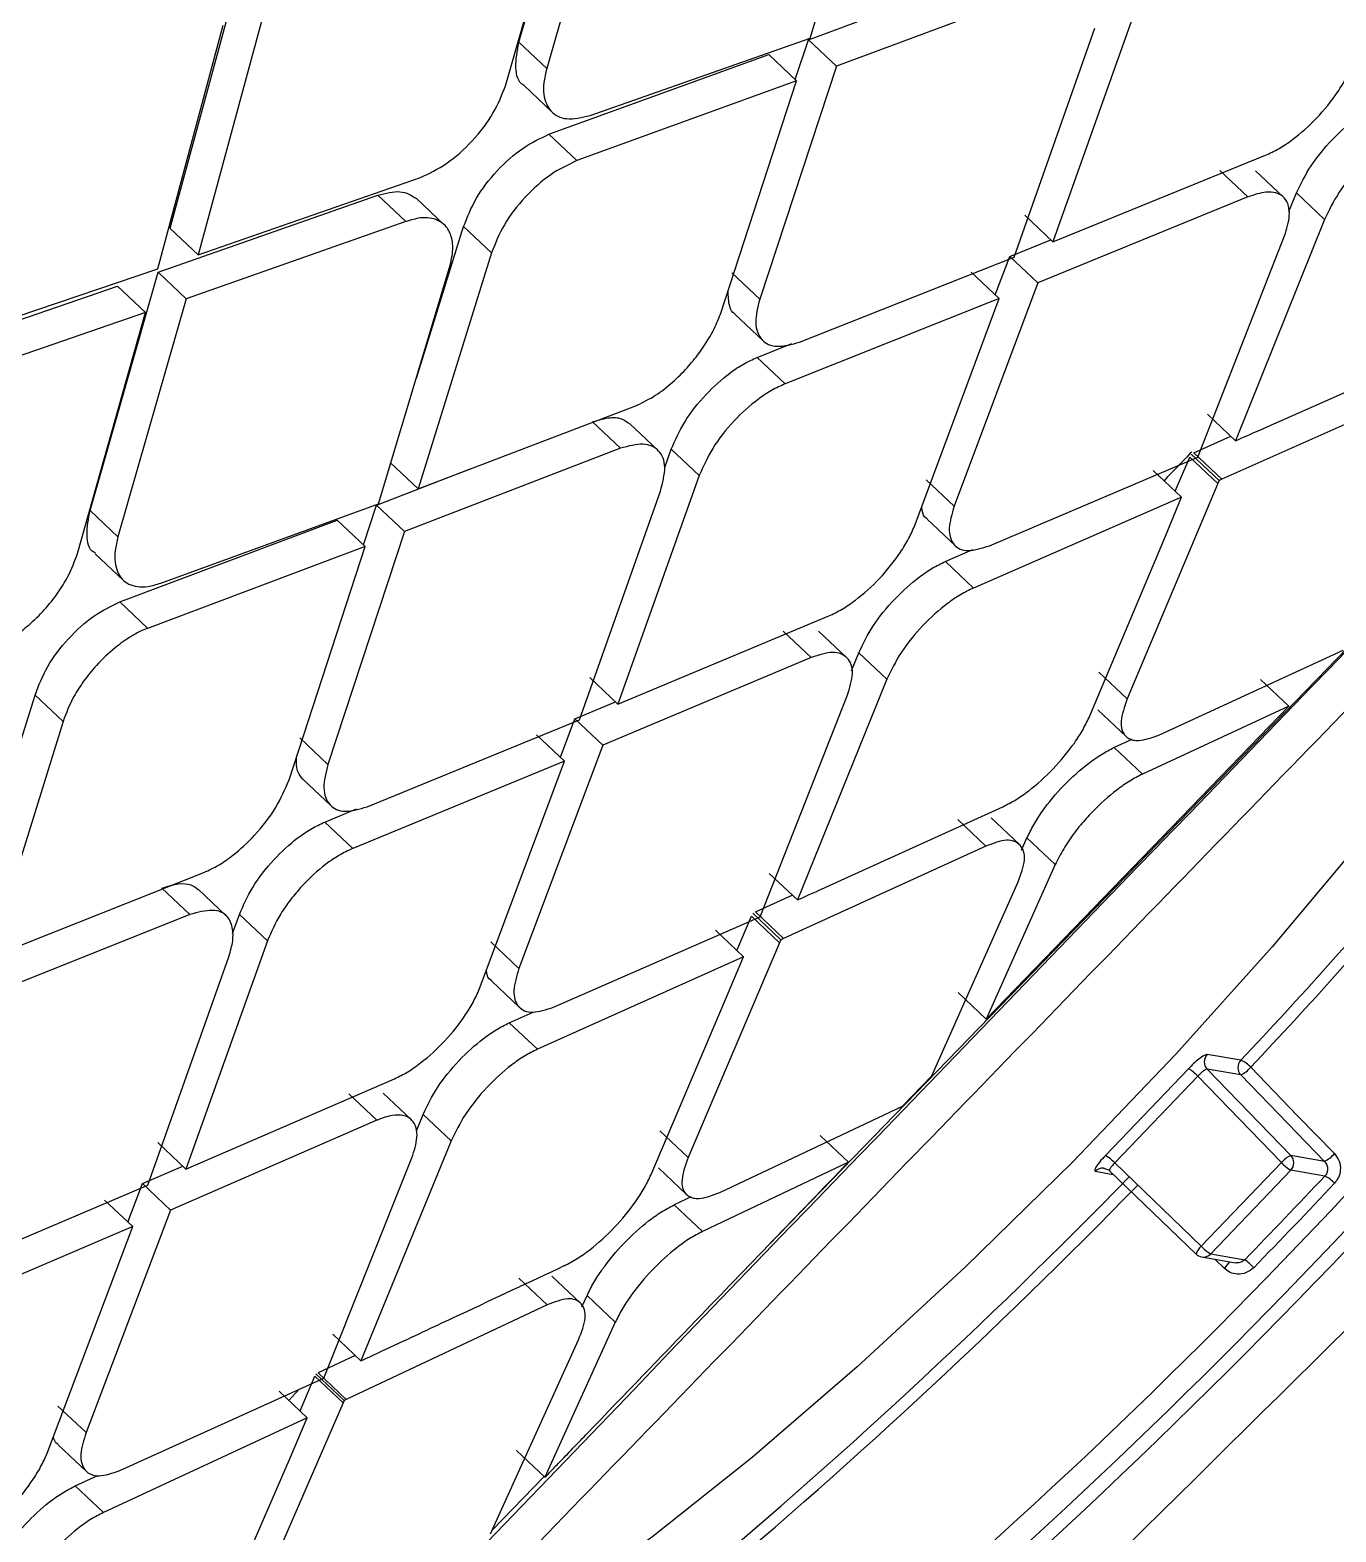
# Model space of a CAD drawing. Extents: x 400 to 501, y 484 to 634.
# Drawn here: x 411.596 to 412.33, y 582.999 to 583.843 of the extents above; entities that cross this region are included whole.
import ezdxf

# ---------------------------------------------------------------- set-up
doc = ezdxf.new("R2010")
doc.units = 0
doc.header["$MEASUREMENT"] = 0
doc.layers.add('DIM', color=3, linetype='Continuous')
doc.layers.add('GEOMETRY', color=3, linetype='Continuous', lineweight=25)

# ---------------------------------------------------------------- blocks, each defined once
blk = doc.blocks.new('2026 GRANDEE')
at = {"layer": 'GEOMETRY', "ltscale": 16}
for p, q in [((-37.44921, -12.68529), (-38.4136, -13.67999)), ((-38.55394, -13.0038), (-38.51543, -12.87023)), ((-38.39011, -13.00159), (-38.34998, -12.86897)), ((-38.49971, -12.88507), (-38.53823, -13.01863)), ((-38.56129, -13.02784), (-38.52267, -12.89272)), ((-38.39109, -13.00248), (-38.26843, -12.95681)), ((-38.74992, -13.10842), (-38.71291, -12.97179)), ((-38.25272, -12.97165), (-38.37538, -13.01733)), ((-38.69718, -12.98664), (-38.7342, -13.12327)), ((-38.20799, -12.9875), (-38.2537, -13.11592)), ((-38.75697, -13.1311), (-38.72024, -12.9942)), ((-38.2755, -13.12466), (-38.23006, -12.99598)), ((-38.53824, -13.01863), (-38.55394, -13.0038)), ((-38.5139, -13.045), (-38.39011, -13.00159)), ((-38.39847, -13.02485), (-38.3911, -13.00248)), ((-38.37538, -13.01732), (-38.39107, -13.00251)), ((-38.537, -13.05554), (-38.41346, -13.0107)), ((-38.39774, -13.02554), (-38.41346, -13.0107)), ((-38.39774, -13.02554), (-38.52129, -13.07038)), ((-38.44059, -13.15666), (-38.39775, -13.02554)), ((-38.37538, -13.01733), (-38.41851, -13.14819)), ((-38.55097, -13.02823), (-38.53524, -13.04308)), ((-38.52129, -13.07038), (-38.53698, -13.05556)), ((-38.2537, -13.11592), (-38.13409, -13.06735)), ((-38.14396, -13.09075), (-38.15972, -13.07586)), ((-38.12404, -13.09087), (-38.13976, -13.07602)), ((-38.7342, -13.12327), (-38.60917, -13.07983)), ((-38.75679, -13.13311), (-38.63322, -13.08983)), ((-38.61751, -13.10467), (-38.63322, -13.08983)), ((-38.59588, -13.10641), (-38.61151, -13.09166)), ((-38.14396, -13.09075), (-38.26215, -13.13909)), ((-38.12093, -13.09904), (-38.1167, -13.08855)), ((-38.10092, -13.10345), (-38.11669, -13.08855)), ((-38.2537, -13.11592), (-38.26944, -13.10105)), ((-38.7342, -13.12327), (-38.74992, -13.10843)), ((-38.61751, -13.10467), (-38.74106, -13.14796)), ((-38.61151, -13.19262), (-38.58498, -13.10745)), ((-38.56927, -13.12228), (-38.58497, -13.10746)), ((-38.10092, -13.10345), (-38.15096, -13.22778)), ((-38.2779, -13.12422), (-38.25488, -13.1148)), ((-38.17216, -13.23709), (-38.12339, -13.11263)), ((-38.56927, -13.12228), (-38.61056, -13.25487)), ((-38.39604, -13.17234), (-38.2755, -13.12466)), ((-38.28602, -13.14589), (-38.2779, -13.12422)), ((-38.26215, -13.1391), (-38.27787, -13.12425)), ((-38.88275, -13.17384), (-38.75697, -13.1311)), ((-38.79502, -13.26694), (-38.75679, -13.13311)), ((-38.74106, -13.14796), (-38.75676, -13.13313)), ((-38.63275, -13.26325), (-38.59282, -13.13045)), ((-38.4185, -13.14819), (-38.43422, -13.13335)), ((-38.28391, -13.14788), (-38.29966, -13.13301)), ((-38.90501, -13.18397), (-38.77951, -13.14098)), ((-38.76379, -13.15582), (-38.77951, -13.14098)), ((-38.26215, -13.1391), (-38.30916, -13.26464)), ((-38.74106, -13.14796), (-38.7793, -13.28178)), ((-38.28391, -13.14788), (-38.40418, -13.19582)), ((-38.33111, -13.27489), (-38.28391, -13.14788)), ((-38.76379, -13.15582), (-38.88928, -13.19883)), ((-38.80212, -13.29121), (-38.76379, -13.15582)), ((-38.43252, -13.15658), (-38.41672, -13.17149)), ((-38.41991, -13.18096), (-38.40038, -13.17318)), ((-38.12818, -13.21773), (-38.03457, -13.17618)), ((-38.41989, -13.18098), (-38.40418, -13.19582)), ((-38.04401, -13.19842), (-38.15859, -13.24948)), ((-38.61056, -13.25487), (-38.48877, -13.20837)), ((-38.51243, -13.21719), (-38.49671, -13.23204)), ((-38.47582, -13.23308), (-38.49165, -13.21814)), ((-38.15096, -13.22778), (-38.16677, -13.21285)), ((-38.17441, -13.23455), (-38.15361, -13.22527)), ((-38.49671, -13.23204), (-38.61822, -13.27881)), ((-38.4719, -13.24292), (-38.46821, -13.23256)), ((-38.45247, -13.24742), (-38.4682, -13.23257)), ((-38.16021, -13.2502), (-38.176, -13.23529)), ((-38.15859, -13.24948), (-38.17438, -13.23457)), ((-38.63394, -13.26396), (-38.58068, -13.24346)), ((-38.61056, -13.25487), (-38.62628, -13.24003)), ((-38.28926, -13.28682), (-38.17216, -13.23709)), ((-38.18137, -13.25955), (-38.19719, -13.24462)), ((-38.18487, -13.25624), (-38.17675, -13.23698)), ((-38.16093, -13.25192), (-38.17674, -13.23698)), ((-38.45247, -13.24742), (-38.4982, -13.37582)), ((-38.30916, -13.26464), (-38.32493, -13.24975)), ((-38.16093, -13.25192), (-38.21194, -13.37294)), ((-38.15859, -13.24948), (-38.16021, -13.2502)), ((-38.51981, -13.38475), (-38.47436, -13.25609)), ((-38.18137, -13.25955), (-38.29835, -13.3106)), ((-38.19136, -13.28369), (-38.18137, -13.25955)), ((-38.7793, -13.28178), (-38.79501, -13.26694)), ((-38.75528, -13.30785), (-38.63275, -13.26325)), ((-38.6413, -13.28634), (-38.63394, -13.26396)), ((-38.61822, -13.2788), (-38.63391, -13.26399)), ((-38.77836, -13.31841), (-38.65608, -13.27238)), ((-38.61822, -13.27881), (-38.66128, -13.40972)), ((-38.64036, -13.28722), (-38.65608, -13.27238)), ((-38.32438, -13.27189), (-38.30861, -13.28678)), ((-38.64036, -13.28722), (-38.76265, -13.33326)), ((-38.68314, -13.41842), (-38.64036, -13.28722)), ((-38.23291, -13.38247), (-38.19136, -13.28369)), ((-38.79213, -13.29129), (-38.77638, -13.30616)), ((-38.31414, -13.29569), (-38.29875, -13.28897)), ((-38.31412, -13.2957), (-38.29835, -13.3106)), ((-38.76264, -13.33325), (-38.77834, -13.31843)), ((-38.4982, -13.37582), (-38.37964, -13.32627)), ((-38.38952, -13.34965), (-38.40529, -13.33476)), ((-38.36972, -13.34966), (-38.3855, -13.33477)), ((-38.19367, -13.39313), (-38.09053, -13.34552)), ((-38.38952, -13.34965), (-38.50667, -13.39898)), ((-38.36692, -13.35712), (-38.36279, -13.34695)), ((-38.347, -13.36187), (-38.36279, -13.34696)), ((-38.4982, -13.37582), (-38.51396, -13.36094)), ((-38.347, -13.36187), (-38.39731, -13.48594)), ((-38.21194, -13.37294), (-38.22778, -13.35798)), ((-38.12109, -13.37708), (-38.13697, -13.36209)), ((-38.84321, -13.42639), (-38.82591, -13.37073)), ((-38.81019, -13.38557), (-38.8259, -13.37073)), ((-38.41833, -13.49542), (-38.36929, -13.37123)), ((-38.52243, -13.3841), (-38.49962, -13.37449)), ((-38.29108, -13.55299), (-38.12109, -13.37708)), ((-38.22836, -13.37906), (-38.21251, -13.39403)), ((-38.12109, -13.37708), (-38.20332, -13.41518)), ((-38.81019, -13.38557), (-38.85141, -13.51823)), ((-38.63918, -13.43354), (-38.51981, -13.38475)), ((-38.53058, -13.40573), (-38.52244, -13.3841)), ((-38.50668, -13.39898), (-38.52241, -13.38412)), ((-38.66128, -13.40972), (-38.67701, -13.39488)), ((-38.52823, -13.40795), (-38.54399, -13.39307)), ((-38.20933, -13.39564), (-38.21919, -13.4002)), ((-38.50668, -13.39898), (-38.55387, -13.52436)), ((-38.21919, -13.4002), (-38.20332, -13.41518)), ((-38.52823, -13.40795), (-38.64733, -13.457)), ((-38.57561, -13.5348), (-38.52824, -13.40795)), ((-38.67543, -13.41798), (-38.65961, -13.43292)), ((-38.66307, -13.44214), (-38.64518, -13.43477)), ((-38.3747, -13.47571), (-38.28182, -13.43349)), ((-38.64732, -13.457), (-38.66305, -13.44215)), ((-38.29133, -13.45567), (-38.30719, -13.4407)), ((-38.27248, -13.45479), (-38.28834, -13.43981)), ((-38.29133, -13.45567), (-38.40504, -13.50758)), ((-38.27128, -13.45795), (-38.26824, -13.45109)), ((-38.25237, -13.46607), (-38.26824, -13.45109)), ((-38.85141, -13.51823), (-38.73095, -13.47047)), ((-38.39731, -13.48594), (-38.41314, -13.47099)), ((-38.25237, -13.46607), (-38.29108, -13.55299)), ((-38.73889, -13.49413), (-38.75463, -13.47928)), ((-38.71843, -13.49477), (-38.7341, -13.47998)), ((-38.32168, -13.58469), (-38.27321, -13.47573)), ((-38.42087, -13.49263), (-38.40022, -13.48319)), ((-38.73889, -13.49413), (-38.85906, -13.54217)), ((-38.71484, -13.50468), (-38.71104, -13.49405)), ((-38.69529, -13.50892), (-38.71102, -13.49406)), ((-38.53437, -13.54615), (-38.41833, -13.49542)), ((-38.43138, -13.51426), (-38.42317, -13.49504)), ((-38.40734, -13.50999), (-38.42314, -13.49506)), ((-38.40663, -13.5083), (-38.42243, -13.49338)), ((-38.40504, -13.50758), (-38.42085, -13.49266)), ((-38.4276, -13.51782), (-38.44344, -13.50287)), ((-38.69529, -13.50892), (-38.74119, -13.63716)), ((-38.55387, -13.52436), (-38.56965, -13.50946)), ((-38.40734, -13.50999), (-38.45881, -13.63061)), ((-38.40504, -13.50758), (-38.40663, -13.5083)), ((-38.76256, -13.64631), (-38.71694, -13.51781)), ((-38.4276, -13.51782), (-38.54352, -13.56987)), ((-38.43764, -13.54183), (-38.4276, -13.51782)), ((-38.56926, -13.53144), (-38.55348, -13.54634)), ((-38.29108, -13.55299), (-38.30698, -13.53798)), ((-38.55933, -13.55494), (-38.54593, -13.54892)), ((-38.47959, -13.64031), (-38.43764, -13.54183)), ((-38.54352, -13.56986), (-38.55931, -13.55495)), ((-38.14799, -13.57603), (-38.16688, -13.57273)), ((-38.17745, -13.58077), (-38.22416, -13.6295)), ((-38.11984, -13.62953), (-38.1669, -13.581)), ((-38.14801, -13.5843), (-38.1669, -13.581)), ((-38.74119, -13.63716), (-38.62388, -13.58643)), ((-38.33816, -13.60177), (-38.32168, -13.58469)), ((-38.17218, -13.58502), (-38.21889, -13.63375)), ((-38.12513, -13.63355), (-38.17218, -13.58502)), ((-38.6338, -13.60977), (-38.64959, -13.59486)), ((-38.61436, -13.60945), (-38.63015, -13.59454)), ((-38.61156, -13.61567), (-38.60776, -13.60642)), ((-38.59195, -13.62135), (-38.60776, -13.60642)), ((-38.44099, -13.65038), (-38.33816, -13.60177)), ((-38.6338, -13.60977), (-38.74971, -13.66027)), ((-38.45881, -13.63061), (-38.47467, -13.61563)), ((-38.74119, -13.63716), (-38.75696, -13.62227)), ((-38.59195, -13.62135), (-38.64272, -13.745)), ((-38.36866, -13.63336), (-38.38455, -13.61835)), ((-38.66352, -13.75468), (-38.61401, -13.63092)), ((-38.36866, -13.63336), (-38.45074, -13.67233)), ((-38.10093, -13.63283), (-38.11984, -13.62953)), ((-38.76549, -13.64537), (-38.74291, -13.63553)), ((-38.47546, -13.63651), (-38.45958, -13.6515)), ((-38.22982, -13.63839), (-38.21976, -13.64015)), ((-38.22525, -13.63662), (-38.22184, -13.63771)), ((-38.22515, -13.63663), (-38.22469, -13.63669)), ((-38.22187, -13.63812), (-38.17313, -13.68497)), ((-38.1702, -13.68057), (-38.21889, -13.63375)), ((-38.12513, -13.63355), (-38.1702, -13.68057)), ((-38.11986, -13.6378), (-38.16493, -13.68482)), ((-38.10076, -13.64113), (-38.11986, -13.6378)), ((-38.88056, -13.69639), (-38.76256, -13.64631)), ((-38.7737, -13.66695), (-38.76549, -13.64537)), ((-38.76548, -13.64538), (-38.74971, -13.66027)), ((-38.77103, -13.66947), (-38.7868, -13.65458)), ((-38.45698, -13.65274), (-38.46663, -13.65732)), ((-38.45074, -13.67233), (-38.46663, -13.65732)), ((-38.74971, -13.66027), (-38.79726, -13.78531)), ((-38.77103, -13.66947), (-38.88875, -13.71981)), ((-38.81876, -13.79599), (-38.77103, -13.66947)), ((-38.17006, -13.68653), (-38.15108, -13.68984)), ((-38.16493, -13.68482), (-38.14583, -13.68815)), ((-38.15723, -13.69305), (-38.16267, -13.68782)), ((-38.53798, -13.71355), (-38.55386, -13.69855)), ((-38.51936, -13.71245), (-38.53529, -13.6974)), ((-38.51845, -13.71467), (-38.51559, -13.70831)), ((-38.51559, -13.70831), (-38.4997, -13.72331)), ((-38.53798, -13.71355), (-38.65092, -13.76669)), ((-38.49969, -13.72331), (-38.53922, -13.8104)), ((-38.64271, -13.745), (-38.65857, -13.73003)), ((-38.56978, -13.84216), (-38.52034, -13.73314)), ((-38.64597, -13.74192), (-38.66678, -13.75171)), ((-38.77828, -13.80662), (-38.66352, -13.75468)), ((-38.67696, -13.77314), (-38.66856, -13.75358)), ((-38.65269, -13.76856), (-38.66856, -13.75358)), ((-38.65214, -13.76726), (-38.668, -13.75228)), ((-38.65092, -13.76669), (-38.66678, -13.75171)), ((-38.67289, -13.77699), (-38.68875, -13.76201)), ((-38.67737, -13.76095), (-38.68327, -13.76719)), ((-38.65214, -13.76726), (-38.65269, -13.76856)), ((-38.65092, -13.76669), (-38.65214, -13.76726)), ((-38.79725, -13.78531), (-38.81305, -13.77039)), ((-38.65269, -13.76856), (-38.70498, -13.88894)), ((-38.67289, -13.77699), (-38.78753, -13.83024)), ((-38.68287, -13.80046), (-38.67289, -13.77699)), ((-38.81289, -13.79217), (-38.79708, -13.8071)), ((-38.72554, -13.89886), (-38.68287, -13.80046)), ((-38.53922, -13.8104), (-38.55515, -13.79536)), ((-38.80336, -13.81529), (-38.79067, -13.80939)), ((-38.53965, -13.81), (-38.56886, -13.84013)), ((-38.80335, -13.8153), (-38.78753, -13.83024))]:
    blk.add_line(p, q, dxfattribs=at)
at = {"layer": 'GEOMETRY', "ltscale": 16, "flags": 128}
for points in [[(-38.16021, -13.2502), (-38.16061, -13.25116), (-38.16093, -13.25192)], [(-37.96702, -13.26889), (-37.96927, -13.27756), (-37.98312, -13.31053), (-38.00702, -13.35185), (-38.04026, -13.40026), (-38.08181, -13.45431), (-38.13041, -13.51233), (-38.1846, -13.57258), (-38.24272, -13.63321), (-38.303, -13.69239), (-38.36362, -13.74832), (-38.42273, -13.7993), (-38.47853, -13.84378), (-38.52934, -13.88041), (-38.57361, -13.90808), (-38.60998, -13.92594), (-38.62378, -13.93071)], [(-38.40663, -13.5083), (-38.40703, -13.50925), (-38.40734, -13.50999)], [(-38.14244, -13.57998), (-38.11608, -13.60717), (-38.09538, -13.62852)], [(-38.14801, -13.5843), (-38.12164, -13.61148), (-38.10093, -13.63283)]]:
    blk.add_lwpolyline(points, dxfattribs=at)
at = {"layer": 'GEOMETRY', "ltscale": 256}
for centre, radius, start, end in [((-40.14725, -11.68901), 2.74916, 316.65441, 322.68761), ((-40.16751, -11.669), 2.78438, 316.66026, 322.59703), ((-40.68544, -11.21328), 3.58333, 307.77718, 322.05805), ((-40.48974, -11.40901), 3.2852, 307.66064, 322.17459), ((-40.52114, -11.37759), 3.34312, 307.6513, 322.18394), ((-38.16256, -13.57688), 0.00599, 136.19947, 223.57971), ((-38.18792, -13.59912), 0.02113, 41.84723, 60.28733), ((-38.14367, -13.58017), 0.00599, 136.19526, 223.57967), ((-38.15473, -13.56989), 0.0159, 295.00703, 320.60211), ((-38.15304, -13.58898), 0.01391, 40.33452, 68.70247), ((-38.23463, -13.64785), 0.02113, 41.84717, 60.28736), ((-38.11373, -13.64305), 0.01483, 114.33664, 140.18955), ((-38.12418, -13.63366), 0.00599, 316.19952, 43.57968), ((-38.10764, -13.61844), 0.01587, 294.98895, 320.59075), ((-40.61384, -11.2945), 3.35906, 309.79581, 315.6721), ((-38.22565, -13.64235), 0.00574, 84.96472, 136.47899), ((-40.77104, -11.12683), 3.66772, 315.70575, 316.72323), ((-38.10939, -13.61946), 0.02113, 221.84719, 240.28735), ((-38.10691, -13.65518), 0.01534, 40.73271, 66.34851), ((-40.63399, -11.27429), 3.39434, 309.84649, 315.66953), ((-40.7898, -11.10806), 3.70099, 315.70576, 316.72323), ((-38.16537, -13.68698), 0.00802, 127.00314, 165.50537), ((-38.15446, -13.66648), 0.02113, 221.84719, 240.28735), ((-38.16904, -13.68071), 0.00591, 226.12794, 260.10982), ((-38.16909, -13.68088), 0.00574, 260.30186, 316.49671), ((-38.17289, -13.67754), 0.02204, 315.29524, 327.80603), ((-38.16665, -13.71684), 0.03545, 43.0996, 54.02563)]:
    blk.add_arc(centre, radius, start, end, dxfattribs=at)
at = {"layer": 'GEOMETRY', "ltscale": 16}
for points, knots in [([(-45.95138, -13.31067), (-45.80326, -13.03572), (-45.50869, -12.4889), (-45.13623, -11.87533), (-44.86569, -11.45331), (-44.7068, -11.21263), (-44.54229, -10.9704), (-44.36127, -10.71149), (-44.0257, -10.24686), (-43.52145, -9.59528), (-42.83455, -8.79457), (-42.17909, -8.10475), (-41.56717, -7.51461), (-41.00836, -7.01349), (-40.53256, -6.61686), (-40.14956, -6.31433), (-39.86619, -6.09815), (-39.58273, -5.8893), (-39.31466, -5.69848), (-38.90607, -5.41645), (-38.34324, -5.05), (-37.59903, -4.60266), (-37.08686, -4.3272), (-36.82941, -4.18873)], [0, 0, 0, 0, 0.071478, 0.142152, 0.164219, 0.186221, 0.208164, 0.23124, 0.25853, 0.33935, 0.419742, 0.49991, 0.55706, 0.614293, 0.671682, 0.698814, 0.726004, 0.753262, 0.779402, 0.801319, 0.866902, 0.933096, 1, 1, 1, 1]), ([(-40.50031, -15.87138), (-40.4458, -15.81506), (-40.32257, -15.68774), (-40.14083, -15.49971), (-39.96506, -15.31781), (-39.8201, -15.16778), (-39.70556, -15.04924), (-39.61939, -14.96007), (-39.55017, -14.88844), (-39.45107, -14.7859), (-39.30247, -14.63216), (-39.09355, -14.41604), (-38.84431, -14.15836), (-38.56444, -13.86935), (-38.26531, -13.56091), (-37.96381, -13.25062), (-37.66166, -12.94019), (-37.33129, -12.60131), (-36.97406, -12.23549), (-36.59871, -11.85185), (-36.24267, -11.48877), (-35.91446, -11.15471), (-35.66445, -10.90056), (-35.48279, -10.71599), (-35.3515, -10.58263), (-35.20257, -10.43136), (-35.02717, -10.25326), (-34.82599, -10.04902), (-34.59933, -9.81892), (-34.35904, -9.57501), (-34.19406, -9.4073), (-34.11296, -9.32485)], [0, 0, 0, 0, 0.025706, 0.058116, 0.085771, 0.108674, 0.126547, 0.139842, 0.14935, 0.159222, 0.186616, 0.219484, 0.257819, 0.304206, 0.351452, 0.398756, 0.44612, 0.493545, 0.553989, 0.613827, 0.669581, 0.720778, 0.767425, 0.786508, 0.805714, 0.828802, 0.856129, 0.887695, 0.922828, 0.962064, 1, 1, 1, 1]), ([(-40.37063, -15.94167), (-40.34221, -15.91479), (-40.10997, -15.69515), (-39.67445, -15.27607), (-39.065, -14.68611), (-38.45748, -14.09154), (-37.85213, -13.49396), (-37.24904, -12.89341), (-36.64835, -12.2902), (-36.05042, -11.68452), (-35.45552, -11.07665), (-34.86516, -10.4669), (-34.42623, -10.01051), (-34.18702, -9.75746), (-34.14059, -9.70834)], [0, 0, 0, 0, 0.013438, 0.10981, 0.206183, 0.302486, 0.398732, 0.494983, 0.591271, 0.687581, 0.783942, 0.880359, 0.976777, 1, 1, 1, 1]), ([(-32.08264, -10.28071), (-32.40417, -10.52216), (-33.04399, -11.00262), (-33.956, -11.78032), (-34.84165, -12.57672), (-35.70093, -13.39788), (-36.53483, -14.23231), (-37.34742, -15.07739), (-38.13017, -15.94293), (-38.88813, -16.8398), (-39.3585, -17.46723), (-39.59503, -17.78273)], [0, 0, 0, 0, 0.113392, 0.225638, 0.337341, 0.448782, 0.560233, 0.669481, 0.778832, 0.888788, 1, 1, 1, 1]), ([(-31.60261, -10.76289), (-31.73463, -10.85103), (-32.00143, -11.02914), (-32.39941, -11.30971), (-32.80026, -11.60377), (-33.20289, -11.91227), (-33.59557, -12.22609), (-34.04511, -12.60018), (-34.55539, -13.0457), (-35.13913, -13.58461), (-35.65545, -14.08781), (-36.09639, -14.53578), (-36.45318, -14.91078), (-36.79265, -15.2802), (-37.11489, -15.64349), (-37.42965, -16.01135), (-37.80424, -16.46601), (-38.23003, -17.01152), (-38.69019, -17.63867), (-38.97526, -18.06168), (-39.11572, -18.27011)], [0, 0, 0, 0, 0.044709, 0.090349, 0.13691, 0.184379, 0.232745, 0.277954, 0.348418, 0.422679, 0.500679, 0.550525, 0.598903, 0.645795, 0.691185, 0.735062, 0.781563, 0.856423, 0.929252, 1, 1, 1, 1]), ([(-37.33585, -12.56985), (-37.75338, -12.99976), (-38.39528, -13.66069), (-39.24505, -14.55027), (-39.68094, -15.00637), (-39.89429, -15.2296)], [0, 0, 0, 0, 0.487216, 0.749024, 1, 1, 1, 1]), ([(-38.55084, -13.02807), (-38.55102, -13.02799), (-38.55435, -13.02654), (-38.55656, -13.01837), (-38.55482, -13.00868), (-38.55394, -13.0038)], [0, 0, 0, 0, 0.027939, 0.510294, 1, 1, 1, 1]), ([(-38.13409, -13.06735), (-38.13159, -13.06619), (-38.1267, -13.06393), (-38.11686, -13.05732), (-38.10497, -13.04677), (-38.09489, -13.03426), (-38.08856, -13.02387), (-38.0864, -13.01878), (-38.08531, -13.01621)], [0, 0, 0, 0, 0.134355, 0.262578, 0.499664, 0.742302, 0.869395, 1, 1, 1, 1]), ([(-38.53824, -13.01863), (-38.53889, -13.0213), (-38.54015, -13.02653), (-38.54005, -13.03522), (-38.5366, -13.04333), (-38.52756, -13.04813), (-38.51853, -13.04606), (-38.5139, -13.045)], [0, 0, 0, 0, 0.134277, 0.262692, 0.50091, 0.744188, 1, 1, 1, 1]), ([(-38.1167, -13.08855), (-38.11427, -13.08348), (-38.10946, -13.07348), (-38.0968, -13.05811), (-38.08483, -13.04749), (-38.07502, -13.04088), (-38.07025, -13.03863), (-38.06783, -13.03748)], [0, 0, 0, 0, 0.252874, 0.49957, 0.741231, 0.868599, 1, 1, 1, 1]), ([(-38.05205, -13.05238), (-38.05446, -13.05352), (-38.05921, -13.05577), (-38.06901, -13.06236), (-38.08101, -13.073), (-38.09368, -13.08839), (-38.09849, -13.09839), (-38.10093, -13.10345)], [0, 0, 0, 0, 0.1307, 0.257814, 0.500295, 0.747463, 1, 1, 1, 1]), ([(-38.63322, -13.08983), (-38.62881, -13.0887), (-38.61985, -13.08641), (-38.61432, -13.0899), (-38.61152, -13.09167)], [0, 0, 0, 0, 0.493381, 1, 1, 1, 1]), ([(-38.12339, -13.11263), (-38.12219, -13.10871), (-38.12024, -13.10234), (-38.12097, -13.09543), (-38.12338, -13.09081), (-38.12785, -13.08827), (-38.13453, -13.08762), (-38.14043, -13.08958), (-38.14396, -13.09075)], [0, 0, 0, 0, 0.214762, 0.348835, 0.500428, 0.660733, 0.797561, 1, 1, 1, 1]), ([(-38.59282, -13.13045), (-38.59203, -13.1269), (-38.59051, -13.12011), (-38.59175, -13.11227), (-38.59483, -13.1069), (-38.60028, -13.10303), (-38.60795, -13.10175), (-38.6147, -13.10381), (-38.61751, -13.10466)], [0, 0, 0, 0, 0.180521, 0.345253, 0.494173, 0.627261, 0.845096, 1, 1, 1, 1]), ([(-38.4325, -13.15656), (-38.43253, -13.15655), (-38.43398, -13.15572), (-38.43604, -13.15183), (-38.43617, -13.14657), (-38.43625, -13.1434)], [0, 0, 0, 0, 0.00635, 0.400834, 1, 1, 1, 1]), ([(-38.4185, -13.14819), (-38.41964, -13.15277), (-38.42138, -13.15982), (-38.41997, -13.16697), (-38.41671, -13.17251), (-38.40929, -13.17606), (-38.40046, -13.17358), (-38.39604, -13.17235)], [0, 0, 0, 0, 0.239375, 0.367532, 0.500988, 0.750318, 1, 1, 1, 1]), ([(-38.48877, -13.20837), (-38.4853, -13.20678), (-38.47867, -13.20373), (-38.46879, -13.19629), (-38.46037, -13.18823), (-38.45195, -13.1782), (-38.44492, -13.16721), (-38.44185, -13.15975), (-38.44058, -13.15666)], [0, 0, 0, 0, 0.181448, 0.34684, 0.496153, 0.629368, 0.84666, 1, 1, 1, 1]), ([(-38.46821, -13.23257), (-38.466, -13.2275), (-38.46152, -13.21721), (-38.44927, -13.20171), (-38.43736, -13.191), (-38.42747, -13.18437), (-38.42247, -13.18212), (-38.4199, -13.18096)], [0, 0, 0, 0, 0.246043, 0.499572, 0.733972, 0.863156, 1, 1, 1, 1]), ([(-38.40417, -13.19581), (-38.40671, -13.19696), (-38.41167, -13.19919), (-38.42155, -13.20579), (-38.43351, -13.21652), (-38.44579, -13.23207), (-38.45027, -13.24236), (-38.45248, -13.24742)], [0, 0, 0, 0, 0.135216, 0.263852, 0.50037, 0.754079, 1, 1, 1, 1]), ([(-38.51243, -13.21719), (-38.50904, -13.21618), (-38.50259, -13.21424), (-38.49565, -13.21509), (-38.49293, -13.21737), (-38.49181, -13.21832)], [0, 0, 0, 0, 0.394, 0.749889, 1, 1, 1, 1]), ([(-38.15096, -13.22778), (-38.14671, -13.22591), (-38.13911, -13.22256), (-38.13152, -13.21921), (-38.12818, -13.21773)], [0, 0, 0, 0, 0.56, 1, 1, 1, 1]), ([(-38.17561, -13.23406), (-38.17587, -13.23433), (-38.18106, -13.23974), (-38.18624, -13.24516), (-38.19117, -13.2503)], [0, 0, 0, 0, 0.050557, 1, 1, 1, 1]), ([(-38.79189, -13.291), (-38.79223, -13.29084), (-38.7956, -13.28932), (-38.79763, -13.28111), (-38.79588, -13.27165), (-38.79501, -13.26694)], [0, 0, 0, 0, 0.054082, 0.529849, 1, 1, 1, 1]), ([(-38.32423, -13.27171), (-38.32445, -13.2716), (-38.32613, -13.27081), (-38.32712, -13.2683), (-38.32732, -13.26558), (-38.32737, -13.26483)], [0, 0, 0, 0, 0.100698, 0.75256, 1, 1, 1, 1]), ([(-38.30916, -13.26464), (-38.31045, -13.26898), (-38.31245, -13.27569), (-38.31153, -13.28247), (-38.30876, -13.28766), (-38.30193, -13.29079), (-38.29348, -13.28815), (-38.28926, -13.28682)], [0, 0, 0, 0, 0.235518, 0.364684, 0.501135, 0.750482, 1, 1, 1, 1]), ([(-38.37964, -13.32628), (-38.37715, -13.32509), (-38.37228, -13.32278), (-38.36252, -13.31609), (-38.35069, -13.30548), (-38.34066, -13.29292), (-38.33435, -13.28251), (-38.33219, -13.27745), (-38.33111, -13.27489)], [0, 0, 0, 0, 0.135033, 0.26346, 0.499555, 0.743258, 0.870124, 1, 1, 1, 1]), ([(-38.7793, -13.28178), (-38.77994, -13.28439), (-38.78119, -13.28954), (-38.78116, -13.29824), (-38.77783, -13.30644), (-38.77034, -13.31001), (-38.76243, -13.31), (-38.75769, -13.30858), (-38.75528, -13.30785)], [0, 0, 0, 0, 0.130735, 0.257868, 0.500261, 0.739742, 0.867403, 1, 1, 1, 1]), ([(-38.84954, -13.34365), (-38.84545, -13.34178), (-38.83873, -13.33872), (-38.82886, -13.33108), (-38.82052, -13.32298), (-38.81318, -13.31375), (-38.80635, -13.30289), (-38.80371, -13.2956), (-38.80211, -13.29121)], [0, 0, 0, 0, 0.210546, 0.345379, 0.499642, 0.657513, 0.793671, 1, 1, 1, 1]), ([(-38.3628, -13.34695), (-38.36036, -13.3419), (-38.35555, -13.33191), (-38.34295, -13.31651), (-38.33105, -13.30582), (-38.3213, -13.29915), (-38.31655, -13.29685), (-38.31413, -13.29568)], [0, 0, 0, 0, 0.252355, 0.499548, 0.740352, 0.86794, 1, 1, 1, 1]), ([(-38.29834, -13.31059), (-38.30075, -13.31176), (-38.30548, -13.31405), (-38.31522, -13.32071), (-38.32715, -13.3314), (-38.33976, -13.34682), (-38.34458, -13.35682), (-38.34701, -13.36187)], [0, 0, 0, 0, 0.1315, 0.258861, 0.500203, 0.748014, 1, 1, 1, 1]), ([(-38.76264, -13.33325), (-38.76382, -13.33373), (-38.76696, -13.33499), (-38.77307, -13.33834), (-38.78173, -13.34446), (-38.79086, -13.3531), (-38.79856, -13.36264), (-38.80558, -13.37344), (-38.80842, -13.3809), (-38.8102, -13.38557)], [0, 0, 0, 0, 0.062338, 0.166485, 0.312329, 0.499714, 0.646961, 0.779493, 1, 1, 1, 1]), ([(-38.21194, -13.37294), (-38.21344, -13.37737), (-38.21643, -13.38625), (-38.21406, -13.39353), (-38.20957, -13.39606), (-38.20358, -13.39671), (-38.19786, -13.39464), (-38.19368, -13.39313)], [0, 0, 0, 0, 0.249436, 0.499162, 0.659054, 0.75015, 1, 1, 1, 1]), ([(-38.28182, -13.43349), (-38.27944, -13.43229), (-38.27475, -13.42992), (-38.26509, -13.42317), (-38.2532, -13.41251), (-38.24294, -13.40006), (-38.23639, -13.38989), (-38.23408, -13.38496), (-38.2329, -13.38247)], [0, 0, 0, 0, 0.132268, 0.25987, 0.500236, 0.742346, 0.869335, 1, 1, 1, 1]), ([(-38.26824, -13.45109), (-38.26706, -13.44864), (-38.26472, -13.4438), (-38.25815, -13.43369), (-38.2478, -13.42121), (-38.23583, -13.41051), (-38.22618, -13.40376), (-38.22154, -13.40139), (-38.21918, -13.40019)], [0, 0, 0, 0, 0.129272, 0.255761, 0.499581, 0.741672, 0.868909, 1, 1, 1, 1]), ([(-38.6754, -13.41795), (-38.67642, -13.41681), (-38.67897, -13.41394), (-38.679, -13.40885), (-38.67902, -13.40578)], [0, 0, 0, 0, 0.3984149, 1, 1, 1, 1]), ([(-38.66128, -13.40972), (-38.66242, -13.41432), (-38.66417, -13.42137), (-38.6628, -13.42846), (-38.65959, -13.43394), (-38.65228, -13.43739), (-38.64355, -13.43482), (-38.63918, -13.43354)], [0, 0, 0, 0, 0.239967, 0.368006, 0.501074, 0.750364, 1, 1, 1, 1]), ([(-38.73095, -13.47047), (-38.72816, -13.46918), (-38.72286, -13.46674), (-38.71303, -13.45986), (-38.70161, -13.44927), (-38.68972, -13.43402), (-38.68533, -13.42362), (-38.68314, -13.41842)], [0, 0, 0, 0, 0.149014, 0.282224, 0.500369, 0.750145, 1, 1, 1, 1]), ([(-38.20331, -13.41518), (-38.20567, -13.41638), (-38.2103, -13.41875), (-38.21995, -13.42549), (-38.22718, -13.43196), (-38.23383, -13.43887), (-38.23856, -13.44417), (-38.24504, -13.45267), (-38.24951, -13.46042), (-38.25164, -13.46461), (-38.25238, -13.46607)], [0, 0, 0, 0, 0.13094, 0.258068, 0.499612, 0.499695, 0.624656, 0.769742, 0.920027, 1, 1, 1, 1]), ([(-38.71103, -13.49406), (-38.70884, -13.48901), (-38.70438, -13.47874), (-38.69227, -13.46323), (-38.68049, -13.45244), (-38.67067, -13.44567), (-38.66566, -13.44334), (-38.66307, -13.44213)], [0, 0, 0, 0, 0.244821, 0.498515, 0.730592, 0.860738, 1, 1, 1, 1]), ([(-38.64732, -13.457), (-38.64987, -13.45819), (-38.65483, -13.46049), (-38.66461, -13.4672), (-38.67411, -13.47585), (-38.68234, -13.48565), (-38.68979, -13.4962), (-38.6931, -13.50387), (-38.69529, -13.50892)], [0, 0, 0, 0, 0.136987, 0.266095, 0.4997, 0.628336, 0.754836, 1, 1, 1, 1]), ([(-38.75462, -13.47927), (-38.75143, -13.47825), (-38.74532, -13.47631), (-38.73838, -13.47691), (-38.73548, -13.47907), (-38.73417, -13.48006)], [0, 0, 0, 0, 0.374564, 0.716518, 1, 1, 1, 1]), ([(-38.39731, -13.48594), (-38.39309, -13.48403), (-38.38555, -13.48063), (-38.37802, -13.47721), (-38.3747, -13.47571)], [0, 0, 0, 0, 0.56, 1, 1, 1, 1]), ([(-38.71694, -13.51781), (-38.71607, -13.51476), (-38.71445, -13.50909), (-38.71461, -13.50104), (-38.71762, -13.49411), (-38.72553, -13.49052), (-38.73444, -13.49293), (-38.73889, -13.49413)], [0, 0, 0, 0, 0.158305, 0.29475, 0.501311, 0.750812, 1, 1, 1, 1]), ([(-38.5691, -13.53124), (-38.56932, -13.53115), (-38.571, -13.53042), (-38.57187, -13.52819), (-38.57205, -13.5258), (-38.57208, -13.52535)], [0, 0, 0, 0, 0.110413, 0.831517, 1, 1, 1, 1]), ([(-38.55387, -13.52436), (-38.55517, -13.5287), (-38.55719, -13.53541), (-38.55632, -13.54212), (-38.55362, -13.54723), (-38.54691, -13.55024), (-38.53855, -13.54752), (-38.53437, -13.54616)], [0, 0, 0, 0, 0.236457, 0.365422, 0.501228, 0.750545, 1, 1, 1, 1]), ([(-38.62388, -13.58643), (-38.6214, -13.58522), (-38.61657, -13.58286), (-38.60689, -13.5761), (-38.59514, -13.56541), (-38.58514, -13.55281), (-38.57885, -13.54238), (-38.5767, -13.53734), (-38.57561, -13.5348)], [0, 0, 0, 0, 0.135568, 0.264157, 0.499477, 0.74404, 0.870718, 1, 1, 1, 1]), ([(-38.60776, -13.60642), (-38.60533, -13.60139), (-38.6005, -13.59141), (-38.58796, -13.57599), (-38.57614, -13.56524), (-38.56647, -13.55848), (-38.56174, -13.55613), (-38.55933, -13.55494)], [0, 0, 0, 0, 0.251611, 0.499637, 0.739038, 0.866938, 1, 1, 1, 1]), ([(-38.54352, -13.56986), (-38.54592, -13.57105), (-38.55062, -13.57339), (-38.56029, -13.58013), (-38.57213, -13.59089), (-38.58469, -13.60634), (-38.58952, -13.61633), (-38.59196, -13.62135)], [0, 0, 0, 0, 0.13223, 0.259817, 0.500136, 0.748424, 1, 1, 1, 1]), ([(-38.16688, -13.57273), (-38.16739, -13.57283), (-38.16841, -13.57302), (-38.17138, -13.57513), (-38.17454, -13.57784), (-38.17648, -13.5798), (-38.17745, -13.58077)], [0, 0, 0, 0, 0.277564, 0.5563619, 0.7791855, 1, 1, 1, 1]), ([(-38.1669, -13.581), (-38.16716, -13.58104), (-38.16769, -13.58112), (-38.16918, -13.58217), (-38.17075, -13.58354), (-38.17171, -13.58453), (-38.17218, -13.58502)], [0, 0, 0, 0, 0.277557, 0.556317, 0.77913, 1, 1, 1, 1]), ([(-38.61401, -13.63092), (-38.61276, -13.6269), (-38.61076, -13.62048), (-38.61147, -13.61374), (-38.61403, -13.60885), (-38.61932, -13.60645), (-38.62594, -13.60701), (-38.63065, -13.60847), (-38.63299, -13.60946), (-38.63371, -13.60974), (-38.6338, -13.60977)], [0, 0, 0, 0, 0.221443, 0.353893, 0.500547, 0.710557, 0.863981, 0.96052, 0.995484, 1, 1, 1, 1]), ([(-38.53922, -13.8104), (-38.53838, -13.80952), (-38.53592, -13.80697), (-38.5279, -13.79865), (-38.50032, -13.77001), (-38.44595, -13.71353), (-38.3971, -13.66285), (-38.36866, -13.63336)], [0, 0, 0, 0, 0.014823, 0.043268, 0.141024, 0.5, 1, 1, 1, 1]), ([(-38.45881, -13.63061), (-38.46033, -13.63502), (-38.46337, -13.64386), (-38.46109, -13.65108), (-38.45666, -13.65349), (-38.45073, -13.65403), (-38.44514, -13.65193), (-38.44099, -13.65038)], [0, 0, 0, 0, 0.249373, 0.499119, 0.663157, 0.750128, 1, 1, 1, 1]), ([(-38.22416, -13.6295), (-38.22529, -13.63074), (-38.22757, -13.63323), (-38.22959, -13.63613), (-38.23039, -13.63795), (-38.23001, -13.63824), (-38.22982, -13.63839)], [0, 0, 0, 0, 0.277564, 0.556362, 0.779186, 1, 1, 1, 1]), ([(-38.10093, -13.63283), (-38.10043, -13.63349), (-38.09939, -13.63485), (-38.09907, -13.63731), (-38.09955, -13.63953), (-38.10036, -13.6406), (-38.10076, -13.64113)], [0, 0, 0, 0, 0.269251, 0.553659, 0.780362, 1, 1, 1, 1]), ([(-38.09538, -13.62852), (-38.09438, -13.62984), (-38.09232, -13.63255), (-38.09176, -13.63751), (-38.0928, -13.64195), (-38.09447, -13.64411), (-38.09529, -13.64517)], [0, 0, 0, 0, 0.2687693, 0.552725, 0.7796228, 1, 1, 1, 1]), ([(-38.52836, -13.69148), (-38.526, -13.69025), (-38.52135, -13.68784), (-38.51174, -13.68103), (-38.49991, -13.67032), (-38.48965, -13.65786), (-38.4831, -13.6477), (-38.48077, -13.6428), (-38.47959, -13.64031)], [0, 0, 0, 0, 0.13251, 0.260198, 0.50031, 0.742674, 0.869567, 1, 1, 1, 1]), ([(-38.22183, -13.63765), (-38.22187, -13.63772), (-38.22199, -13.63799), (-38.22187, -13.63804), (-38.22179, -13.63808)], [0, 0, 0, 0, 0.287082, 1, 1, 1, 1]), ([(-38.21889, -13.63375), (-38.21946, -13.63436), (-38.22061, -13.63558), (-38.22162, -13.63698), (-38.22177, -13.63746), (-38.22183, -13.63765)], [0, 0, 0, 0, 0.385252, 0.772175, 1, 1, 1, 1]), ([(-38.51559, -13.70831), (-38.5144, -13.70588), (-38.51204, -13.70106), (-38.50544, -13.69098), (-38.4951, -13.67849), (-38.48318, -13.66775), (-38.47358, -13.66094), (-38.46897, -13.65854), (-38.46663, -13.65732)], [0, 0, 0, 0, 0.129122, 0.255545, 0.499536, 0.741234, 0.86858, 1, 1, 1, 1]), ([(-38.45074, -13.67233), (-38.45307, -13.67355), (-38.45767, -13.67595), (-38.46726, -13.68275), (-38.47919, -13.69349), (-38.48954, -13.70598), (-38.49614, -13.71607), (-38.49851, -13.72088), (-38.4997, -13.72331)], [0, 0, 0, 0, 0.131147, 0.258379, 0.500319, 0.744343, 0.870813, 1, 1, 1, 1]), ([(-38.62065, -13.73469), (-38.60926, -13.72936), (-38.57848, -13.71496), (-38.54773, -13.70055), (-38.52836, -13.69147)], [0, 0, 0, 0, 0.370314, 1, 1, 1, 1]), ([(-38.15047, -13.68991), (-38.15048, -13.68991), (-38.15068, -13.68994), (-38.15088, -13.68985), (-38.15107, -13.68976)], [0, 0, 0, 0, 0.028778, 1, 1, 1, 1]), ([(-38.14583, -13.68815), (-38.14649, -13.68869), (-38.14785, -13.68978), (-38.14959, -13.68987), (-38.15047, -13.68991)], [0, 0, 0, 0, 0.490567, 1, 1, 1, 1]), ([(-38.14077, -13.69262), (-38.14209, -13.69368), (-38.14478, -13.69584), (-38.14969, -13.69651), (-38.15407, -13.69552), (-38.15619, -13.69386), (-38.15723, -13.69305)], [0, 0, 0, 0, 0.273524, 0.558533, 0.784057, 1, 1, 1, 1]), ([(-38.64271, -13.745), (-38.6386, -13.74307), (-38.63124, -13.73964), (-38.62389, -13.7362), (-38.62065, -13.73469)], [0, 0, 0, 0, 0.5599996, 1, 1, 1, 1]), ([(-38.79725, -13.78531), (-38.79856, -13.78951), (-38.80061, -13.7961), (-38.7999, -13.80281), (-38.79849, -13.8056), (-38.79734, -13.80685), (-38.79681, -13.80738), (-38.79481, -13.80891), (-38.78951, -13.8105), (-38.78241, -13.80805), (-38.77828, -13.80662)], [0, 0, 0, 0, 0.229217, 0.359837, 0.500844, 0.50861, 0.523106, 0.572282, 0.750861, 1, 1, 1, 1]), ([(-38.81269, -13.79192), (-38.81294, -13.79183), (-38.81466, -13.79123), (-38.81536, -13.78933), (-38.81551, -13.78742), (-38.81552, -13.78739)], [0, 0, 0, 0, 0.140986, 0.986493, 1, 1, 1, 1]), ([(-38.86675, -13.84788), (-38.86429, -13.84664), (-38.85952, -13.84423), (-38.84993, -13.83738), (-38.83826, -13.8266), (-38.8283, -13.81396), (-38.822, -13.80353), (-38.81985, -13.79852), (-38.81876, -13.79599)], [0, 0, 0, 0, 0.135931, 0.264623, 0.499402, 0.744619, 0.871157, 1, 1, 1, 1]), ([(-38.85156, -13.86699), (-38.84912, -13.86198), (-38.84426, -13.85203), (-38.83176, -13.83658), (-38.82003, -13.82576), (-38.81045, -13.81892), (-38.80576, -13.81651), (-38.80336, -13.81529)], [0, 0, 0, 0, 0.251281, 0.499664, 0.738165, 0.866275, 1, 1, 1, 1]), ([(-38.78753, -13.83024), (-38.78991, -13.83146), (-38.79457, -13.83385), (-38.80415, -13.84067), (-38.8159, -13.8515), (-38.82842, -13.86698), (-38.83328, -13.87694), (-38.83573, -13.88194)], [0, 0, 0, 0, 0.132844, 0.260619, 0.500074, 0.748677, 1, 1, 1, 1])]:
    blk.add_open_spline(points, degree=3, knots=knots, dxfattribs=at)
for points in [[(-38.60917, -13.07983), (-38.60427, -13.07753), (-38.59448, -13.07292), (-38.57977, -13.05965), (-38.56749, -13.04379), (-38.56336, -13.03316), (-38.56129, -13.02784)], [(-38.58498, -13.10745), (-38.5829, -13.10214), (-38.57875, -13.09151), (-38.56645, -13.07568), (-38.55172, -13.06243), (-38.54191, -13.05784), (-38.537, -13.05554)], [(-38.52129, -13.07038), (-38.5262, -13.07267), (-38.53601, -13.07727), (-38.55074, -13.09052), (-38.56304, -13.10635), (-38.56719, -13.11697), (-38.56927, -13.12228)], [(-38.47435, -13.25609), (-38.4731, -13.25142), (-38.47061, -13.24207), (-38.47451, -13.23274), (-38.4833, -13.22844), (-38.49224, -13.23084), (-38.49671, -13.23204)], [(-38.82591, -13.37073), (-38.82387, -13.36538), (-38.81979, -13.35469), (-38.80759, -13.33876), (-38.79297, -13.32541), (-38.78323, -13.32074), (-38.77836, -13.31841)], [(-38.36928, -13.37123), (-38.3679, -13.36678), (-38.36514, -13.35788), (-38.36854, -13.34922), (-38.37675, -13.34553), (-38.38526, -13.34828), (-38.38952, -13.34965)], [(-38.2732, -13.47572), (-38.27161, -13.47138), (-38.26841, -13.4627), (-38.27125, -13.45437), (-38.27898, -13.45107), (-38.28722, -13.45413), (-38.29133, -13.45567)], [(-38.52034, -13.73314), (-38.5187, -13.72884), (-38.51542, -13.72024), (-38.51814, -13.71203), (-38.52575, -13.70884), (-38.5339, -13.71198), (-38.53798, -13.71355)]]:
    blk.add_open_spline(points, degree=3, dxfattribs=at)

msp = doc.modelspace()

# ---------------------------------------------------------------- block references
at = {"layer": 'DIM'}
msp.add_blockref('2026 GRANDEE', (450.42478, 596.84033), dxfattribs=at)

doc.saveas('drawing.dxf')
